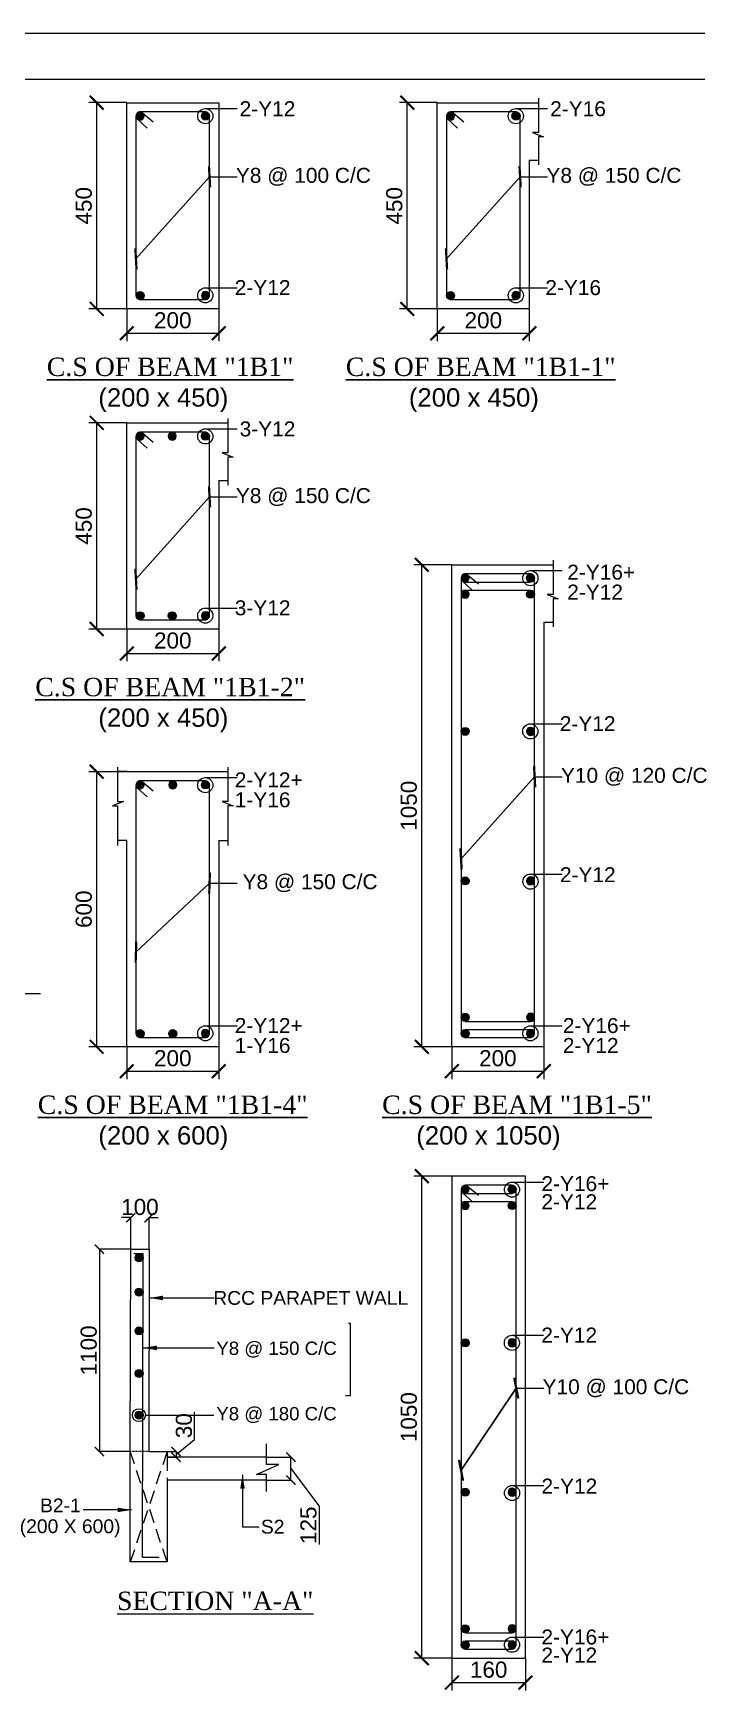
# Model space of a CAD drawing. Header units: inches. Extents: x 278200 to 407749, y -182622 to -96622.
# Drawn here: x 367037 to 381457, y -132876 to -96622 of the extents above; entities that cross this region are included whole.
import ezdxf
from ezdxf.enums import TextEntityAlignment as Align

# ---------------------------------------------------------------- set-up
doc = ezdxf.new("R2010")
doc.units = ezdxf.units.IN
doc.header["$MEASUREMENT"] = 0
doc.linetypes.add('CENTER', pattern=[50.8, 31.75, -6.35, 6.35, -6.35])
doc.linetypes.add('Hidden', pattern=[3, 2, -1])
for name, color, linetype in [('1', 8, 'Continuous'), ('2', 5, 'Continuous'), ('5', 2, 'Continuous'), ('ARROW', 5, 'Continuous'), ('BEAM TEXT', 4, 'Continuous'), ('DIM', 251, 'Continuous'), ('GRID', 8, 'CENTER'), ('REINFORCEMENT', 3, 'Continuous'), ('TITLE-4', 4, 'Continuous')]:
    doc.layers.add(name, color=color, linetype=linetype)
for name, color, linetype, lineweight in [('BEAMS', 3, 'Continuous', 0), ('JKEC COLHAT', 2, 'Continuous', 20), ('SLAB G.F TXT', 3, 'Continuous', 0), ('SLAB REIN', 31, 'Continuous', 0), ('text', 4, 'Continuous', 30)]:
    doc.layers.add(name, color=color, linetype=linetype, lineweight=lineweight)
doc.styles.add('T200', font='sanss___.ttf', dxfattribs={"height": 275})
doc.styles.add('T300', font='sanss___.ttf', dxfattribs={"height": 350})
doc.styles.add('T400', font='romantic.ttf')
doc.dimstyles.new('SCALE 25', dxfattribs={"dimtxt": 500, "dimasz": 200, "dimexe": 6, "dimexo": 0, "dimgap": 50, "dimtad": 1, "dimdec": 0, "dimlfac": 0.25, "dimrnd": 5, "dimzin": 3, "dimdsep": 46, "dimtxsty": 'T300', "dimblk": 'ARCHTICK', "dimcen": 0.09, "dimclrd": 5, "dimclre": 8, "dimclrt": 1, "dimadec": 0, "dimazin": 0, "dimtfac": 1, "dimtdec": 0, "dimtix": 1, "dimtofl": 0, "dimtmove": 2, "dimatfit": 3, "dimfxl": 1, "dimtolj": 1, "dimtzin": 0, "dimlwd": -1, "dimlwe": -1, "dimarcsym": 0})
doc.dimstyles.new('SCALE-10', dxfattribs={"dimtxt": 350, "dimasz": 300, "dimexe": 170, "dimexo": 0, "dimgap": 100, "dimtad": 1, "dimdec": 0, "dimlfac": 0.1, "dimrnd": 5, "dimzin": 12, "dimdsep": 46, "dimtxsty": 'T300', "dimblk": 'ARCHTICK', "dimcen": 0, "dimclrd": 5, "dimclre": 252, "dimclrt": 1, "dimadec": 1, "dimazin": 3, "dimtfac": 1, "dimtdec": 0, "dimtix": 1, "dimtmove": 2, "dimatfit": 3, "dimldrblk": 'ARCHTICK', "dimfxl": 5000, "dimtvp": 1, "dimtolj": 1, "dimtzin": 9, "dimarcsym": 2})
doc.dimstyles.new('T 200', dxfattribs={"dimtxt": 275, "dimasz": 150, "dimexe": 1, "dimexo": 0, "dimgap": 50, "dimtad": 1, "dimdec": 0, "dimrnd": 5, "dimdsep": 46, "dimtxsty": 'T200', "dimblk": 'ARCHTICK', "dimcen": 2.5, "dimdle": 1, "dimclrd": 5, "dimclre": 253, "dimclrt": 1, "dimadec": 0, "dimazin": 0, "dimtfac": 1, "dimtdec": 0, "dimtmove": 2, "dimatfit": 3, "dimfxl": 0, "dimarcsym": 0})

# ---------------------------------------------------------------- blocks, each defined once
blk = doc.blocks.new('_ARCHTICK')
at = {"color": 0, "linetype": 'ByBlock', "const_width": 0.15}
blk.add_lwpolyline([(-0.5, -0.5), (0.5, 0.5)], dxfattribs=at)
blk = doc.blocks.new('*D805')
at = {"layer": 'Defpoints', "color": 0}
for p in [(372105, -127580, -3), (372637, -127580), (372105, -128080, -3)]:
    blk.add_point(p, dxfattribs=at)
at = {"layer": 'DIM', "color": 8}
for p, q in [((372105, -127580), (372643, -127580)), ((372105, -128080), (372643, -128080))]:
    blk.add_line(p, q, dxfattribs=at)
at = {"layer": 'DIM', "color": 5}
for p, q in [((372637, -128080), (372637, -127580)), ((372637, -127830), (373250, -128646)), ((373250, -128646), (373250, -129478))]:
    blk.add_line(p, q, dxfattribs=at)
at = {"layer": 'DIM', "color": 5, "xscale": 200, "yscale": 200, "zscale": 200}
for p, rotation in [((372637, -127580), 90), ((372637, -128080), 270)]:
    blk.add_blockref('_ARCHTICK', p, dxfattribs=dict(at, rotation=rotation))
at = {"layer": 'DIM', "color": 1, "insert": (373020, -129062), "char_height": 350, "attachment_point": 5, "rotation": 90, "style": 'T300'}
blk.add_mtext('\\A1;125', dxfattribs=at)
blk = doc.blocks.new('*D806')
at = {"layer": 'Defpoints', "color": 0}
for p in [(369554, -122373), (369154, -123060, -3), (369554, -123060, -3)]:
    blk.add_point(p, dxfattribs=at)
at = {"layer": 'DIM', "color": 5}
for p, q in [((369154, -122373), (368954, -122373)), ((369554, -122373), (369754, -122373))]:
    blk.add_line(p, q, dxfattribs=at)
at = {"layer": 'DIM', "color": 8}
for p, q in [((369154, -123060), (369154, -122367)), ((369554, -123060), (369554, -122367))]:
    blk.add_line(p, q, dxfattribs=at)
at = {"layer": 'DIM', "color": 5, "xscale": 200, "yscale": 200, "zscale": 200}
blk.add_blockref('_ARCHTICK', (369154, -122373), dxfattribs=at)
at = {"layer": 'DIM', "color": 5, "xscale": 200, "yscale": 200, "zscale": 200, "rotation": 180}
blk.add_blockref('_ARCHTICK', (369554, -122373), dxfattribs=at)
at = {"layer": 'DIM', "color": 1, "insert": (369354, -122143), "char_height": 350, "attachment_point": 5, "style": 'T300'}
blk.add_mtext('\\A1;100', dxfattribs=at)
blk = doc.blocks.new('*D807')
at = {"layer": 'Defpoints', "color": 0}
for p in [(369154, -123060, -3), (368472, -127460), (369145, -127460, -3)]:
    blk.add_point(p, dxfattribs=at)
at = {"layer": 'DIM', "color": 8}
for p, q in [((369154, -123060), (368466, -123060)), ((369145, -127460), (368466, -127460))]:
    blk.add_line(p, q, dxfattribs=at)
at = {"layer": 'DIM', "color": 5}
blk.add_line((368472, -123060), (368472, -127460), dxfattribs=at)
at = {"layer": 'DIM', "color": 5, "xscale": 200, "yscale": 200, "zscale": 200}
for p, rotation in [((368472, -123060), 90), ((368472, -127460), 270)]:
    blk.add_blockref('_ARCHTICK', p, dxfattribs=dict(at, rotation=rotation))
at = {"layer": 'DIM', "color": 1, "insert": (368242, -125260), "char_height": 350, "attachment_point": 5, "rotation": 90, "style": 'T300'}
blk.add_mtext('\\A1;1100', dxfattribs=at)
blk = doc.blocks.new('ROD')
at = {"layer": '5'}
h = blk.add_hatch(color=256, dxfattribs=at)
edge = h.paths.add_edge_path()
edge.add_arc((0, 0), 135, 0, 360)
at = {"layer": '5', "color": 6}
blk.add_circle((0, 0), 135, dxfattribs=at)
blk = doc.blocks.new('A$C7FF54E45')
at = {"layer": '5', "xscale": 0.7999999998137355, "yscale": 0.7999999998137355, "zscale": 0.7999999998137355}
blk.add_blockref('ROD', (91, 91), dxfattribs=at)
blk = doc.blocks.new('A$C260D6B89')
at = {"layer": '5', "linetype": 'Continuous', "ltscale": 0.01}
for p, q in [((0, 0), (-100, 0)), ((0, -3498), (0, 0)), ((0, -3498), (-247, -3498))]:
    blk.add_line(p, q, dxfattribs=at)
blk = doc.blocks.new('*D801')
at = {"layer": 'Defpoints', "color": 0}
for p in [(369945, -127460, -3), (369945, -127580, -3), (370139, -127580)]:
    blk.add_point(p, dxfattribs=at)
at = {"layer": 'DIM', "color": 5}
for p, q in [((370541, -127195), (370541, -126600)), ((370139, -127520), (370541, -127195)), ((370139, -127460), (370139, -127580))]:
    blk.add_line(p, q, dxfattribs=at)
at = {"layer": 'DIM', "color": 8}
for p, q in [((369945, -127460), (370145, -127460)), ((369945, -127580), (370145, -127580))]:
    blk.add_line(p, q, dxfattribs=at)
at = {"layer": 'DIM', "color": 5, "xscale": 200, "yscale": 200, "zscale": 200}
for p, rotation in [((370139, -127460), 90), ((370139, -127580), 270)]:
    blk.add_blockref('_ARCHTICK', p, dxfattribs=dict(at, rotation=rotation))
at = {"layer": 'DIM', "color": 1, "insert": (370311, -126897), "char_height": 350, "attachment_point": 5, "rotation": 90, "style": 'T300'}
blk.add_mtext('\\A1;30', dxfattribs=at)
blk = doc.blocks.new('*D810')
at = {"layer": 'Defpoints', "color": 0}
for p in [(368414, -112676), (369068, -112676), (369068, -118659)]:
    blk.add_point(p, dxfattribs=at)
at = {"layer": 'DIM', "color": 252, "lineweight": -2}
for p, q in [((369068, -112676), (368244, -112676)), ((369068, -118659), (368244, -118659))]:
    blk.add_line(p, q, dxfattribs=at)
at = {"layer": 'DIM', "color": 5, "lineweight": -2}
blk.add_line((368414, -118659), (368414, -112676), dxfattribs=at)
at = {"layer": 'DIM', "color": 5, "lineweight": -2, "xscale": 300, "yscale": 300, "zscale": 300}
for p, rotation in [((368414, -112676), 90), ((368414, -118659), 270)]:
    blk.add_blockref('_ARCHTICK', p, dxfattribs=dict(at, rotation=rotation))
at = {"layer": 'DIM', "color": 1, "insert": (368134, -115667), "char_height": 350, "attachment_point": 5, "rotation": 90, "style": 'T300'}
blk.add_mtext('\\A1;600', dxfattribs=at)
blk = doc.blocks.new('*D811')
at = {"layer": 'Defpoints', "color": 0}
for p in [(369068, -118659), (371068, -118659), (371068, -119190)]:
    blk.add_point(p, dxfattribs=at)
at = {"layer": 'DIM', "color": 252, "lineweight": -2}
for p, q in [((369068, -118659), (369068, -119360)), ((371068, -118659), (371068, -119360))]:
    blk.add_line(p, q, dxfattribs=at)
at = {"layer": 'DIM', "color": 5, "lineweight": -2}
blk.add_line((369068, -119190), (371068, -119190), dxfattribs=at)
at = {"layer": 'DIM', "color": 5, "lineweight": -2, "xscale": 300, "yscale": 300, "zscale": 300, "rotation": 180}
blk.add_blockref('_ARCHTICK', (369068, -119190), dxfattribs=at)
at = {"layer": 'DIM', "color": 5, "lineweight": -2, "xscale": 300, "yscale": 300, "zscale": 300}
blk.add_blockref('_ARCHTICK', (371068, -119190), dxfattribs=at)
at = {"layer": 'DIM', "color": 1, "insert": (370068, -118909), "char_height": 350, "attachment_point": 5, "style": 'T300'}
blk.add_mtext('\\A1;200', dxfattribs=at)
blk = doc.blocks.new('*D812')
at = {"layer": 'Defpoints', "color": 0}
for p in [(368414, -98129), (369068, -98129), (369068, -102613)]:
    blk.add_point(p, dxfattribs=at)
at = {"layer": 'DIM', "color": 252, "lineweight": -2}
for p, q in [((369068, -98129), (368244, -98129)), ((369068, -102613), (368244, -102613))]:
    blk.add_line(p, q, dxfattribs=at)
at = {"layer": 'DIM', "color": 5, "lineweight": -2}
blk.add_line((368414, -102613), (368414, -98129), dxfattribs=at)
at = {"layer": 'DIM', "color": 5, "lineweight": -2, "xscale": 300, "yscale": 300, "zscale": 300}
for p, rotation in [((368414, -98129), 90), ((368414, -102613), 270)]:
    blk.add_blockref('_ARCHTICK', p, dxfattribs=dict(at, rotation=rotation))
at = {"layer": 'DIM', "color": 1, "insert": (368134, -100371), "char_height": 350, "attachment_point": 5, "rotation": 90, "style": 'T300'}
blk.add_mtext('\\A1;450', dxfattribs=at)
blk = doc.blocks.new('*D813')
at = {"layer": 'Defpoints', "color": 0}
for p in [(369068, -102613), (371068, -102613), (371068, -103143)]:
    blk.add_point(p, dxfattribs=at)
at = {"layer": 'DIM', "color": 252, "lineweight": -2}
for p, q in [((369068, -102613), (369068, -103313)), ((371068, -102613), (371068, -103313))]:
    blk.add_line(p, q, dxfattribs=at)
at = {"layer": 'DIM', "color": 5, "lineweight": -2}
blk.add_line((369068, -103143), (371068, -103143), dxfattribs=at)
at = {"layer": 'DIM', "color": 5, "lineweight": -2, "xscale": 300, "yscale": 300, "zscale": 300, "rotation": 180}
blk.add_blockref('_ARCHTICK', (369068, -103143), dxfattribs=at)
at = {"layer": 'DIM', "color": 5, "lineweight": -2, "xscale": 300, "yscale": 300, "zscale": 300}
blk.add_blockref('_ARCHTICK', (371068, -103143), dxfattribs=at)
at = {"layer": 'DIM', "color": 1, "insert": (370068, -102863), "char_height": 350, "attachment_point": 5, "style": 'T300'}
blk.add_mtext('\\A1;200', dxfattribs=at)
blk = doc.blocks.new('*D814')
at = {"layer": 'Defpoints', "color": 0}
for p in [(375166, -98129), (375819, -98129), (375819, -102613)]:
    blk.add_point(p, dxfattribs=at)
at = {"layer": 'DIM', "color": 252, "lineweight": -2}
for p, q in [((375819, -98129), (374996, -98129)), ((375819, -102613), (374996, -102613))]:
    blk.add_line(p, q, dxfattribs=at)
at = {"layer": 'DIM', "color": 5, "lineweight": -2}
blk.add_line((375166, -102613), (375166, -98129), dxfattribs=at)
at = {"layer": 'DIM', "color": 5, "lineweight": -2, "xscale": 300, "yscale": 300, "zscale": 300}
for p, rotation in [((375166, -98129), 90), ((375166, -102613), 270)]:
    blk.add_blockref('_ARCHTICK', p, dxfattribs=dict(at, rotation=rotation))
at = {"layer": 'DIM', "color": 1, "insert": (374885, -100371), "char_height": 350, "attachment_point": 5, "rotation": 90, "style": 'T300'}
blk.add_mtext('\\A1;450', dxfattribs=at)
blk = doc.blocks.new('*D815')
at = {"layer": 'Defpoints', "color": 0}
for p in [(375819, -102613), (377819, -102613), (377819, -103143)]:
    blk.add_point(p, dxfattribs=at)
at = {"layer": 'DIM', "color": 252, "lineweight": -2}
for p, q in [((375819, -102613), (375819, -103313)), ((377819, -102613), (377819, -103313))]:
    blk.add_line(p, q, dxfattribs=at)
at = {"layer": 'DIM', "color": 5, "lineweight": -2}
blk.add_line((375819, -103143), (377819, -103143), dxfattribs=at)
at = {"layer": 'DIM', "color": 5, "lineweight": -2, "xscale": 300, "yscale": 300, "zscale": 300, "rotation": 180}
blk.add_blockref('_ARCHTICK', (375819, -103143), dxfattribs=at)
at = {"layer": 'DIM', "color": 5, "lineweight": -2, "xscale": 300, "yscale": 300, "zscale": 300}
blk.add_blockref('_ARCHTICK', (377819, -103143), dxfattribs=at)
at = {"layer": 'DIM', "color": 1, "insert": (376819, -102863), "char_height": 350, "attachment_point": 5, "style": 'T300'}
blk.add_mtext('\\A1;200', dxfattribs=at)
blk = doc.blocks.new('*D816')
at = {"layer": 'Defpoints', "color": 0}
for p in [(368414, -105092), (369068, -105092), (369068, -109576)]:
    blk.add_point(p, dxfattribs=at)
at = {"layer": 'DIM', "color": 252, "lineweight": -2}
for p, q in [((369068, -105092), (368244, -105092)), ((369068, -109576), (368244, -109576))]:
    blk.add_line(p, q, dxfattribs=at)
at = {"layer": 'DIM', "color": 5, "lineweight": -2}
blk.add_line((368414, -109576), (368414, -105092), dxfattribs=at)
at = {"layer": 'DIM', "color": 5, "lineweight": -2, "xscale": 300, "yscale": 300, "zscale": 300}
for p, rotation in [((368414, -105092), 90), ((368414, -109576), 270)]:
    blk.add_blockref('_ARCHTICK', p, dxfattribs=dict(at, rotation=rotation))
at = {"layer": 'DIM', "color": 1, "insert": (368134, -107334), "char_height": 350, "attachment_point": 5, "rotation": 90, "style": 'T300'}
blk.add_mtext('\\A1;450', dxfattribs=at)
blk = doc.blocks.new('*D817')
at = {"layer": 'Defpoints', "color": 0}
for p in [(369068, -109576), (371068, -109576), (371068, -110106)]:
    blk.add_point(p, dxfattribs=at)
at = {"layer": 'DIM', "color": 252, "lineweight": -2}
for p, q in [((369068, -109576), (369068, -110276)), ((371068, -109576), (371068, -110276))]:
    blk.add_line(p, q, dxfattribs=at)
at = {"layer": 'DIM', "color": 5, "lineweight": -2}
blk.add_line((369068, -110106), (371068, -110106), dxfattribs=at)
at = {"layer": 'DIM', "color": 5, "lineweight": -2, "xscale": 300, "yscale": 300, "zscale": 300, "rotation": 180}
blk.add_blockref('_ARCHTICK', (369068, -110106), dxfattribs=at)
at = {"layer": 'DIM', "color": 5, "lineweight": -2, "xscale": 300, "yscale": 300, "zscale": 300}
blk.add_blockref('_ARCHTICK', (371068, -110106), dxfattribs=at)
at = {"layer": 'DIM', "color": 1, "insert": (370068, -109826), "char_height": 350, "attachment_point": 5, "style": 'T300'}
blk.add_mtext('\\A1;200', dxfattribs=at)
blk = doc.blocks.new('*D818')
at = {"layer": 'Defpoints', "color": 0}
for p in [(375481, -108176), (376135, -108176), (376135, -118659)]:
    blk.add_point(p, dxfattribs=at)
at = {"layer": 'DIM', "color": 252, "lineweight": -2}
for p, q in [((376135, -108176), (375311, -108176)), ((376135, -118659), (375311, -118659))]:
    blk.add_line(p, q, dxfattribs=at)
at = {"layer": 'DIM', "color": 5, "lineweight": -2}
blk.add_line((375481, -118659), (375481, -108176), dxfattribs=at)
at = {"layer": 'DIM', "color": 5, "lineweight": -2, "xscale": 300, "yscale": 300, "zscale": 300}
for p, rotation in [((375481, -108176), 90), ((375481, -118659), 270)]:
    blk.add_blockref('_ARCHTICK', p, dxfattribs=dict(at, rotation=rotation))
at = {"layer": 'DIM', "color": 1, "insert": (375201, -113417), "char_height": 350, "attachment_point": 5, "rotation": 90, "style": 'T300'}
blk.add_mtext('\\A1;1050', dxfattribs=at)
blk = doc.blocks.new('*D819')
at = {"layer": 'Defpoints', "color": 0}
for p in [(376135, -118659), (378135, -118659), (378135, -119190)]:
    blk.add_point(p, dxfattribs=at)
at = {"layer": 'DIM', "color": 252, "lineweight": -2}
for p, q in [((376135, -118659), (376135, -119360)), ((378135, -118659), (378135, -119360))]:
    blk.add_line(p, q, dxfattribs=at)
at = {"layer": 'DIM', "color": 5, "lineweight": -2}
blk.add_line((376135, -119190), (378135, -119190), dxfattribs=at)
at = {"layer": 'DIM', "color": 5, "lineweight": -2, "xscale": 300, "yscale": 300, "zscale": 300, "rotation": 180}
blk.add_blockref('_ARCHTICK', (376135, -119190), dxfattribs=at)
at = {"layer": 'DIM', "color": 5, "lineweight": -2, "xscale": 300, "yscale": 300, "zscale": 300}
blk.add_blockref('_ARCHTICK', (378135, -119190), dxfattribs=at)
at = {"layer": 'DIM', "color": 1, "insert": (377135, -118909), "char_height": 350, "attachment_point": 5, "style": 'T300'}
blk.add_mtext('\\A1;200', dxfattribs=at)
blk = doc.blocks.new('*D833')
at = {"layer": 'Defpoints', "color": 0}
for p in [(375481, -121470), (376135, -121470), (376135, -131953)]:
    blk.add_point(p, dxfattribs=at)
at = {"layer": 'DIM', "color": 252, "lineweight": -2}
for p, q in [((376135, -121470), (375311, -121470)), ((376135, -131953), (375311, -131953))]:
    blk.add_line(p, q, dxfattribs=at)
at = {"layer": 'DIM', "color": 5, "lineweight": -2}
blk.add_line((375481, -131953), (375481, -121470), dxfattribs=at)
at = {"layer": 'DIM', "color": 5, "lineweight": -2, "xscale": 300, "yscale": 300, "zscale": 300}
for p, rotation in [((375481, -121470), 90), ((375481, -131953), 270)]:
    blk.add_blockref('_ARCHTICK', p, dxfattribs=dict(at, rotation=rotation))
at = {"layer": 'DIM', "color": 1, "insert": (375201, -126712), "char_height": 350, "attachment_point": 5, "rotation": 90, "style": 'T300'}
blk.add_mtext('\\A1;1050', dxfattribs=at)
blk = doc.blocks.new('*D834')
at = {"layer": 'Defpoints', "color": 0}
for p in [(376135, -131953), (377735, -131953), (377735, -132484)]:
    blk.add_point(p, dxfattribs=at)
at = {"layer": 'DIM', "color": 252, "lineweight": -2}
for p, q in [((376135, -131953), (376135, -132654)), ((377735, -131953), (377735, -132654))]:
    blk.add_line(p, q, dxfattribs=at)
at = {"layer": 'DIM', "color": 5, "lineweight": -2}
blk.add_line((376135, -132484), (377735, -132484), dxfattribs=at)
at = {"layer": 'DIM', "color": 5, "lineweight": -2, "xscale": 300, "yscale": 300, "zscale": 300, "rotation": 180}
blk.add_blockref('_ARCHTICK', (376135, -132484), dxfattribs=at)
at = {"layer": 'DIM', "color": 5, "lineweight": -2, "xscale": 300, "yscale": 300, "zscale": 300}
blk.add_blockref('_ARCHTICK', (377735, -132484), dxfattribs=at)
at = {"layer": 'DIM', "color": 1, "insert": (376935, -132204), "char_height": 350, "attachment_point": 5, "style": 'T300'}
blk.add_mtext('\\A1;160', dxfattribs=at)

msp = doc.modelspace()

# ---------------------------------------------------------------- linework, layer by layer
at = {"layer": '1', "linetype": 'Hidden', "ltscale": 150}
for p, q in [((369945.3, -129860.2, -3.5), (369145.3, -127460.2, -3.5)), ((369945.3, -127460.2, -3.5), (369145.3, -129860.2, -3.5)), ((369945.3, -127580.2, -3.5), (369945.3, -128080.2, -3.5))]:
    msp.add_line(p, q, dxfattribs=at)
at = {"layer": '1', "linetype": 'Hidden', "ltscale": 0.01}
msp.add_line((369545.3, -127460.2, -3.5), (369145.3, -127460.2), dxfattribs=at)
msp.add_line((369545.3, -127460.2, -3.5), (369145.3, -127460.2), dxfattribs=at)
at = {"layer": '1'}
for points in [[(378018.8, -98032), (378018.8, -98778.1), (377891.1, -98778.1), (378129.7, -98872.9), (378018.8, -98872.9), (378018.8, -99482.9)], [(371267.5, -104995.1), (371267.5, -105741.2), (371139.8, -105741.2), (371378.4, -105836), (371267.5, -105836), (371267.5, -106446)], [(378334.5, -108078.2), (378334.5, -108824.2), (378206.8, -108824.2), (378445.3, -108919.1), (378334.5, -108919.1), (378334.5, -109529.1)], [(368867.5, -112578.2), (368867.5, -113324.2), (368995.3, -113324.2), (368756.7, -113419.1), (368867.5, -113419.1), (368867.5, -114279.1)], [(371267.5, -112578.2), (371267.5, -113324.2), (371139.8, -113324.2), (371378.4, -113419.1), (371267.5, -113419.1), (371267.5, -114279.1)], [(372104.8, -128330.6), (372104.8, -127955.9), (371885.9, -127955.9), (372376.5, -127744), (372104.8, -127744), (372104.8, -127289.7)]]:
    msp.add_lwpolyline(points, dxfattribs=at)
at = {"layer": '2'}
for p, q in [((377818.8, -98129.4), (378018.8, -98129.4)), ((370764, -98258.5), (371465.5, -98258.5)), ((377515.3, -98258.5), (378216.8, -98258.5)), ((377818.8, -99379.4), (378018.8, -99379.4)), ((370867.5, -99738.9), (371465.5, -99738.9)), ((377618.8, -99738.9), (378216.8, -99738.9)), ((370775.2, -102154.4), (371465.5, -102154.4)), ((377526.5, -102154.4), (378216.8, -102154.4)), ((371067.5, -105092.4), (371267.5, -105092.4)), ((370764, -105221.5), (371465.5, -105221.5)), ((371067.5, -106342.4), (371267.5, -106342.4)), ((370867.5, -106702), (371465.5, -106702)), ((377831, -108304.6), (378532.5, -108304.6)), ((378134.5, -108175.5), (378334.5, -108175.5)), ((370775.2, -109117.5), (371465.5, -109117.5)), ((378134.5, -109425.5), (378334.5, -109425.5)), ((377840.6, -111635.9), (378530.9, -111635.9)), ((369067.5, -112675.5), (368867.5, -112675.5)), ((371067.5, -112675.5), (371267.5, -112675.5)), ((370764, -112804.6), (371465.5, -112804.6)), ((377934.5, -112785), (378532.5, -112785)), ((369067.5, -114175.5), (368867.5, -114175.5)), ((371067.5, -114175.5), (371267.5, -114175.5)), ((377843.8, -114901.9), (378534.1, -114901.9)), ((370867.5, -115097.5), (371465.5, -115097.5)), ((370775.2, -118200.5), (371465.5, -118200.5)), ((377842.2, -118200.5), (378532.5, -118200.5)), ((377431, -121599.1), (378132.5, -121599.1)), ((377440.6, -124930.5), (378130.9, -124930.5)), ((377534.5, -126079.6), (378132.5, -126079.6)), ((377443.8, -128196.4), (378134.1, -128196.4)), ((377442.2, -131495.1), (378132.5, -131495.1))]:
    msp.add_line(p, q, dxfattribs=at)
for points in [[(371067.5, -98129.4), (371067.5, -102612.7), (369067.5, -102612.7), (369067.5, -98129.4)], [(377734.5, -121470.1), (376134.5, -121470.1), (376134.5, -131953.4), (377734.5, -131953.4)]]:
    msp.add_lwpolyline(points, close=True, dxfattribs=at)
for points in [[(377818.8, -99379.4), (377818.8, -102612.7), (375818.8, -102612.7), (375818.8, -98129.4), (377818.8, -98129.4)], [(371067.5, -106342.4), (371067.5, -109575.8), (369067.5, -109575.8), (369067.5, -105092.4), (371067.5, -105092.4)], [(378134.5, -109425.5), (378134.5, -118658.8), (376134.5, -118658.8), (376134.5, -108175.5), (378134.5, -108175.5)], [(369067.5, -112675.5), (371067.5, -112675.5)], [(371067.5, -114175.5), (371067.5, -118658.8), (369067.5, -118658.8), (369067.5, -114175.5)]]:
    msp.add_lwpolyline(points, dxfattribs=at)
at = {"layer": '2', "elevation": -3.5}
msp.add_lwpolyline([(369472, -126667.6), (370960.7, -126667.6)], dxfattribs=at)
at = {"layer": '2'}
for centre, radius in [((370775.2, -98423.1), 164.6), ((377526.5, -98423.1), 164.6), ((370775.2, -102319), 164.6), ((377526.5, -102319), 164.6), ((370775.2, -105386.1), 164.6), ((377842.2, -108469.2), 164.6), ((370775.2, -109282.1), 164.6), ((377840.6, -111800.5), 164.6), ((370775.2, -112969.2), 164.6), ((377843.8, -115066.5), 164.6), ((370775.2, -118365.1), 164.6), ((377842.2, -118365.1), 164.6), ((377442.2, -121763.7), 164.6), ((377440.6, -125095.1), 164.6), ((369331.4, -126667.6, -3.5), 140.7), ((377443.8, -128361), 164.6), ((377442.2, -131659.7), 164.6)]:
    msp.add_circle(centre, radius, dxfattribs=at)
at = {"layer": '5'}
for p, q in [((369298.2, -98489.6), (369508.9, -98680.4)), ((369411, -98348.1), (369644.5, -98546.8)), ((376049.4, -98489.6), (376260.1, -98680.4)), ((376162.3, -98348.1), (376395.8, -98546.8)), ((369298.2, -105452.7), (369508.9, -105643.5)), ((369411, -105311.2), (369644.5, -105509.9)), ((376477.9, -108394.3), (376711.5, -108593)), ((376365.1, -108535.7), (376575.8, -108726.5)), ((369298.2, -113035.7), (369508.9, -113226.5)), ((369411, -112894.3), (369644.5, -113093)), ((376477.9, -121688.8), (376711.5, -121887.5)), ((376365.1, -121830.3), (376575.8, -122021.1))]:
    msp.add_line(p, q, dxfattribs=at)
at = {"layer": '5', "color": 6}
for p, q in [((376424, -108551.9), (377845.1, -108551.9)), ((376424, -108728.3), (377845.1, -108728.3)), ((376424, -118106), (377845.1, -118106)), ((376424, -118282.4), (377845.1, -118282.4)), ((376424, -121846.5), (377445.1, -121846.5)), ((376424, -122022.9), (377445.1, -122022.9)), ((376424, -131400.5), (377445.1, -131400.5)), ((376424, -131577), (377445.1, -131577))]:
    msp.add_line(p, q, dxfattribs=at)
at = {"layer": '5', "linetype": 'Continuous', "ltscale": 0.01}
for p, q in [((369421.6, -123160.1, -3.5), (369221.6, -123160.1, -3.5)), ((369413, -129755.4, -3.5), (369421.6, -123160.1, -3.5)), ((369413, -129755.4, -3.5), (369770.9, -129755.4, -3.5))]:
    msp.add_line(p, q, dxfattribs=at)
at = {"layer": '5'}
for points in [[(369367.5, -102412.7), (370767.5, -102412.7, 0.4142136), (370867.5, -102312.7), (370867.5, -98429.4, 0.4142136), (370767.5, -98329.4), (369367.5, -98329.4, 0.4142136), (369267.5, -98429.4), (369267.5, -102312.7, 0.4142136)], [(376118.8, -102412.7), (377518.8, -102412.7, 0.4142136), (377618.8, -102312.7), (377618.8, -98429.4, 0.4142136), (377518.8, -98329.4), (376118.8, -98329.4, 0.4142136), (376018.8, -98429.4), (376018.8, -102312.7, 0.4142136)], [(369367.5, -109375.8), (370767.5, -109375.8, 0.4142136), (370867.5, -109275.8), (370867.5, -105392.4, 0.4142136), (370767.5, -105292.4), (369367.5, -105292.4, 0.4142136), (369267.5, -105392.4), (369267.5, -109275.8, 0.4142136)], [(376434.5, -118458.8), (377834.5, -118458.8, 0.4142136), (377934.5, -118358.8), (377934.5, -108475.5, 0.4142136), (377834.5, -108375.5), (376434.5, -108375.5, 0.4142136), (376334.5, -108475.5), (376334.5, -118358.8, 0.4142136)], [(369367.5, -118458.8), (370767.5, -118458.8, 0.4142136), (370867.5, -118358.8), (370867.5, -112975.5, 0.4142136), (370767.5, -112875.5), (369367.5, -112875.5, 0.4142136), (369267.5, -112975.5), (369267.5, -118358.8, 0.4142136)], [(376434.5, -131753.4), (377434.5, -131753.4, 0.4142136), (377534.5, -131653.4), (377534.5, -121770.1, 0.4142136), (377434.5, -121670.1), (376434.5, -121670.1, 0.4142136), (376334.5, -121770.1), (376334.5, -131653.4, 0.4142136)]]:
    msp.add_lwpolyline(points, format="xyb", close=True, dxfattribs=at)
at = {"layer": 'BEAMS', "color": 4, "linetype": 'Continuous', "ltscale": 0.01}
for p, q in [((372104.8, -127580.2, -3.5), (369945.3, -127580.2, -3.5)), ((372104.8, -128080.2, -3.5), (369945.3, -128080.2, -3.5))]:
    msp.add_line(p, q, dxfattribs=at)
at = {"layer": 'BEAMS', "color": 4, "linetype": 'Continuous', "ltscale": 0.01, "elevation": -3.5}
for points in [[(369145.3, -127460.2), (369153.8, -123060.1), (369553.8, -123060.1), (369545.3, -127460.2)], [(369945.3, -128080.2), (369945.3, -129860.2), (369145.3, -129860.2), (369145.3, -127460.2)], [(369545.3, -127460.2), (369945.3, -127460.2), (369945.3, -127580.2)]]:
    msp.add_lwpolyline(points, dxfattribs=at)
at = {"layer": 'Defpoints', "ltscale": 0.2}
msp.add_lwpolyline([(278199.9, -182621.9), (400199.9, -182621.9), (400199.9, -96621.9), (278199.9, -96621.9)], close=True, dxfattribs=at)
at = {"layer": 'GRID', "ltscale": 30}
msp.add_line((367192.1, -117504.9, 14.7), (280837.7, -117504.9, 14.7), dxfattribs=at)
at = {"layer": 'JKEC COLHAT', "ltscale": 0.2}
msp.add_lwpolyline([(279199.9, -181621.9), (399199.9, -181621.9), (399199.9, -97621.9), (279199.9, -97621.9)], close=True, dxfattribs=at)

# ---------------------------------------------------------------- block references
at = {"layer": '5', "yscale": 0.6479999998491258, "zscale": 0.6479999998491258, "rotation": 180}
for p, xscale in [((369357, -98418.3), -0.6479999998491258), ((370778.1, -98418.3), 0.6479999998491258), ((376108.3, -98418.3), -0.6479999998491258), ((377529.4, -98418.3), 0.6479999998491258), ((369357, -105381.4), -0.6479999998491258), ((370057, -105381.4), -0.6479999998491258), ((370778.1, -105381.4), 0.6479999998491258), ((376424, -108464.4), -0.6479999998491258), ((377845.1, -108464.4), 0.6479999998491258), ((376424, -108817.3), -0.6479999998491258), ((377845.1, -108817.3), 0.6479999998491258), ((369357, -112964.4), -0.6479999998491258), ((370067.5, -112963), -0.6479999998491258), ((370778.1, -112964.4), 0.6479999998491258), ((376424, -121759), -0.6479999998491258), ((377445.1, -121759), 0.6479999998491258), ((376424, -122111.8), -0.6479999998491258), ((377445.1, -122111.8), 0.6479999998491258)]:
    msp.add_blockref('ROD', p, dxfattribs=dict(at, xscale=xscale))
at = {"layer": '5', "yscale": 0.6479999998491258, "zscale": 0.6479999998491258}
for p, xscale in [((369357, -102323.8), 0.6479999998491258), ((370778.1, -102323.8), -0.6479999998491258), ((376108.3, -102323.8), 0.6479999998491258), ((377529.4, -102323.8), -0.6479999998491258), ((369357, -109286.8), 0.6479999998491258), ((370057, -109286.8), 0.6479999998491258), ((370778.1, -109286.8), -0.6479999998491258), ((376424, -111800.5), 0.6479999998491258), ((377845.1, -111800.5), -0.6479999998491258), ((376424, -115050.5), 0.6479999998491258), ((377845.1, -115050.5), -0.6479999998491258), ((376424, -118017.1), 0.6479999998491258), ((377845.1, -118017.1), -0.6479999998491258), ((369357, -118369.9), 0.6479999998491258), ((370067.5, -118371.3), 0.6479999998491258), ((370778.1, -118369.9), -0.6479999998491258), ((376424, -118369.9), 0.6479999998491258), ((377845.1, -118369.9), -0.6479999998491258), ((376424, -125095.1), 0.6479999998491258), ((377445.1, -125095.1), -0.6479999998491258), ((376424, -128345.1), 0.6479999998491258), ((377445.1, -128345.1), -0.6479999998491258), ((376424, -131311.6), 0.6479999998491258), ((377445.1, -131311.6), -0.6479999998491258), ((376424, -131664.4), 0.6479999998491258), ((377445.1, -131664.4), -0.6479999998491258)]:
    msp.add_blockref('ROD', p, dxfattribs=dict(at, xscale=xscale))
at = {"layer": 'DIM', "color": 1}
for name, p, xscale, yscale, zscale in [('A$C7FF54E45', (369262.6, -123319.1, -3.5), 0.8, 0.8, 0.8), ('A$C7FF54E45', (369262.6, -124066.2, -3.5), 0.8, 0.8, 0.8), ('A$C260D6B89', (373931.4, -124674.3), 0.4500000001862645, 0.4500000001862645, 0.4500000001862645), ('A$C7FF54E45', (369262.6, -124909, -3.5), 0.8, 0.8, 0.8), ('A$C7FF54E45', (369262.6, -125834.5, -3.5), 0.8, 0.8, 0.8), ('A$C7FF54E45', (369262.6, -126740.2, -3.5), 0.8, 0.8, 0.8)]:
    msp.add_blockref(name, p, dxfattribs=dict(at, xscale=xscale, yscale=yscale, zscale=zscale))

# ---------------------------------------------------------------- texts
at = {"layer": 'BEAM TEXT', "style": 'T300'}
msp.add_text('B2-1', height=300, dxfattribs=at).set_placement((367182.3, -128780.4))
at = {"layer": 'BEAM TEXT', "color": 6, "style": 'T300'}
msp.add_text('(200 X 600)', height=300, dxfattribs=at).set_placement((366741.5, -129233))
at = {"layer": 'REINFORCEMENT', "style": 'T300'}
for s, p in [('2-Y12', (371521.2, -98422.8)), ('2-Y16', (378272.5, -98422.8)), ('Y8 @ 100 C/C', (371440.3, -99872.3)), ('Y8 @ 150 C/C', (378191.6, -99872.3)), ('2-Y12', (371415.6, -102312.8)), ('2-Y16', (378166.9, -102312.8)), ('3-Y12', (371521.2, -105385.9)), ('Y8 @ 150 C/C', (371440.3, -106835.3)), ('2-Y16+', (378643.6, -108500.6)), ('2-Y12', (378643.6, -108933.7)), ('3-Y12', (371415.6, -109275.9)), ('2-Y12', (378481, -111794.3)), ('2-Y12+', (371415.6, -113017.3)), ('Y10 @ 120 C/C', (378507.2, -112918.4)), ('1-Y16', (371415.6, -113450.4)), ('Y8 @ 150 C/C', (371585.8, -115230.9)), ('2-Y12', (378484.2, -115078.6)), ('2-Y12+', (371415.6, -118359)), ('2-Y16+', (378547.8, -118359)), ('1-Y16', (371415.6, -118792.1)), ('2-Y12', (378547.8, -118792.1)), ('2-Y16+', (378082.6, -121796.2)), ('2-Y12', (378082.6, -122189.2)), ('2-Y12', (378081, -125088.9)), ('Y10 @ 100 C/C', (378107.2, -126213)), ('2-Y12', (378084.2, -128373.1)), ('2-Y16+', (378082.6, -131653.5)), ('2-Y12', (378082.6, -132046.5))]:
    msp.add_text(s, height=325, dxfattribs=at).set_placement(p)
at = {"layer": 'SLAB G.F TXT', "style": 'T300'}
for s, p in [('RCC PARAPET WALL', (370948.4, -124269)), ('S2', (371983.9, -129243.1))]:
    msp.add_text(s, height=300, dxfattribs=at).set_placement(p)
at = {"layer": 'SLAB REIN', "color": 3, "style": 'T200'}
for s, p in [('Y8 @ 150 C/C', (371015.1, -125358.6)), ('Y8 @ 180 C/C', (371015.1, -126780.8))]:
    msp.add_text(s, height=290, dxfattribs=at).set_placement(p)
at = {"layer": 'text', "style": 'T400'}
for s, p in [('%%UC.S OF BEAM "1B1"', (370010.8, -103872.6)), ('%%UC.S OF BEAM "1B1-1"', (376762.1, -103872.6)), ('%%UC.S OF BEAM "1B1-2"', (370010.8, -110835.7)), ('%%UC.S OF BEAM "1B1-4"', (370066.5, -119918.7)), ('%%UC.S OF BEAM "1B1-5"', (377552.3, -119918.7))]:
    msp.add_text(s, height=400, dxfattribs=at).set_placement(p, align=Align.MIDDLE_CENTER)
at = {"layer": 'text', "color": 6, "style": 'T300'}
for s, p in [('(200 x 450)', (369863.1, -104538)), ('(200 x 450)', (376614.4, -104538)), ('(200 x 450)', (369863.1, -111501)), ('(200 x 600)', (369863.1, -120584.1)), ('(200 x 1050)', (376930.1, -120584.1))]:
    msp.add_text(s, height=400, dxfattribs=at).set_placement(p, align=Align.MIDDLE_CENTER)
at = {"layer": 'TITLE-4', "color": 4, "ltscale": 7, "style": 'T400'}
msp.add_text('%%USECTION "A-A"', height=400, dxfattribs=at).set_placement((368855.9, -130905.3))

# ---------------------------------------------------------------- dimensions: what is measured, and where the dimension line sits
at = {"layer": 'DIM'}
for base, p1, p2, picture, middle in [((368414.5, -98129.4), (369067.5, -102612.7), (369067.5, -98129.4), '*D812', (368134.2, -100371)), ((375165.8, -98129.4), (375818.8, -102612.7), (375818.8, -98129.4), '*D814', (374885.5, -100371)), ((368414.5, -105092.4), (369067.5, -109575.8), (369067.5, -105092.4), '*D816', (368134.2, -107334.1)), ((375481.5, -108175.5), (376134.5, -118658.8), (376134.5, -108175.5), '*D818', (375201.2, -113417.2)), ((368414.5, -112675.5), (369067.5, -118658.8), (369067.5, -112675.5), '*D810', (368133.9, -115667.2)), ((375481.5, -121470.1), (376134.5, -131953.4), (376134.5, -121470.1), '*D833', (375201.2, -126711.7))]:
    dim = msp.add_linear_dim(base=base, p1=p1, p2=p2, angle=90, dimstyle='SCALE-10', dxfattribs=at)
    dim.commit()
    dim.dimension.update_dxf_attribs({"geometry": picture, "text_midpoint": middle})
for base, p1, p2, picture, middle in [((371067.5, -103143.4), (369067.5, -102612.7), (371067.5, -102612.7), '*D813', (370067.5, -102863.1)), ((377818.8, -103143.4), (375818.8, -102612.7), (377818.8, -102612.7), '*D815', (376818.8, -102863.1)), ((371067.5, -110106.5), (369067.5, -109575.8), (371067.5, -109575.8), '*D817', (370067.5, -109826.2)), ((371067.5, -119189.5), (369067.5, -118658.8), (371067.5, -118658.8), '*D811', (370067.5, -118909.2)), ((378134.5, -119189.5), (376134.5, -118658.8), (378134.5, -118658.8), '*D819', (377134.5, -118909.2)), ((377734.5, -132484.1), (376134.5, -131953.4), (377734.5, -131953.4), '*D834', (376934.5, -132203.5))]:
    dim = msp.add_linear_dim(base=base, p1=p1, p2=p2, dimstyle='SCALE-10', dxfattribs=at)
    dim.commit()
    dim.dimension.update_dxf_attribs({"geometry": picture, "text_midpoint": middle})
for base, p2, angle, picture, middle in [((369553.8, -122373), (369553.8, -123060.1, -3.5), 180, '*D806', (369353.8, -122142.7)), ((368472.2, -127460.2), (369145.3, -127460.2, -3.5), 90, '*D807', (368242, -125260.2))]:
    dim = msp.add_linear_dim(base=base, p1=(369153.8, -123060.1, -3.5), p2=p2, angle=angle, dimstyle='SCALE 25', override={"dimpost": '\\X', "dimtmove": 0}, dxfattribs=at)
    dim.commit()
    dim.dimension.update_dxf_attribs({"geometry": picture, "text_midpoint": middle})
for base, p1, p2, picture, middle in [((370139.3, -127580.2), (369945.3, -127460.2, -3.5), (369945.3, -127580.2, -3.5), '*D801', (370541.3, -127144.8)), ((372636.6, -127580.2), (372104.8, -128080.2, -3.5), (372104.8, -127580.2, -3.5), '*D805', (373249.9, -128696.1))]:
    dim = msp.add_linear_dim(base=base, p1=p1, p2=p2, angle=90, dimstyle='SCALE 25', override={"dimpost": '\\X', "dimtmove": 1}, dxfattribs=at)
    dim.commit()
    dim.dimension.update_dxf_attribs({"geometry": picture, "text_midpoint": middle, "dimtype": 160})

# ---------------------------------------------------------------- leaders
at = {"layer": 'ARROW'}
for points in [[(370867.5, -99738.9), (369267.5, -101526.2)], [(369267.5, -101526.2), (370867.5, -99738.9)], [(377618.8, -99738.9), (376018.8, -101526.2)], [(376018.8, -101526.2), (377618.8, -99738.9)], [(370867.5, -106702), (369267.5, -108489.3)], [(369267.5, -108489.3), (370867.5, -106702)], [(377934.5, -112785), (376334.5, -114572.3)], [(376334.5, -114572.3), (377934.5, -112785)], [(370867.5, -115097.5), (369267.5, -116600.7)], [(369267.5, -116600.7), (370867.5, -115097.5)], [(377534.5, -126079.6), (376334.5, -127866.9)], [(376334.5, -127866.9), (377534.5, -126079.6)]]:
    msp.add_leader(points, dimstyle='SCALE-10', override={"dimasz": 325}, dxfattribs=at)
at = {"layer": 'ARROW', "color": 2}
for points, override in [([(369553.8, -124119.2, -3.5), (370966.7, -124119.2, -3.5)], {"dimasz": 300, "dimtad": 0, "dimrnd": 5, "dimarcsym": 2}), ([(369421.6, -125204.7, -3.5), (370966.7, -125204.7, -3.5)], {"dimasz": 300, "dimtad": 0, "dimrnd": 5, "dimarcsym": 2}), ([(371583.4, -127965.8), (371583.4, -129092.9), (371949.4, -129092.9)], {"dimasz": 300, "dimgap": 50, "dimtad": 0, "dimrnd": 5, "dimarcsym": 2}), ([(369167.7, -128728.6, -3.5), (368122.1, -128728.6, -3.5)], {"dimasz": 300, "dimtad": 0, "dimrnd": 5, "dimarcsym": 2})]:
    msp.add_leader(points, dimstyle='T 200', override=override, dxfattribs=at)

doc.saveas('drawing.dxf')
